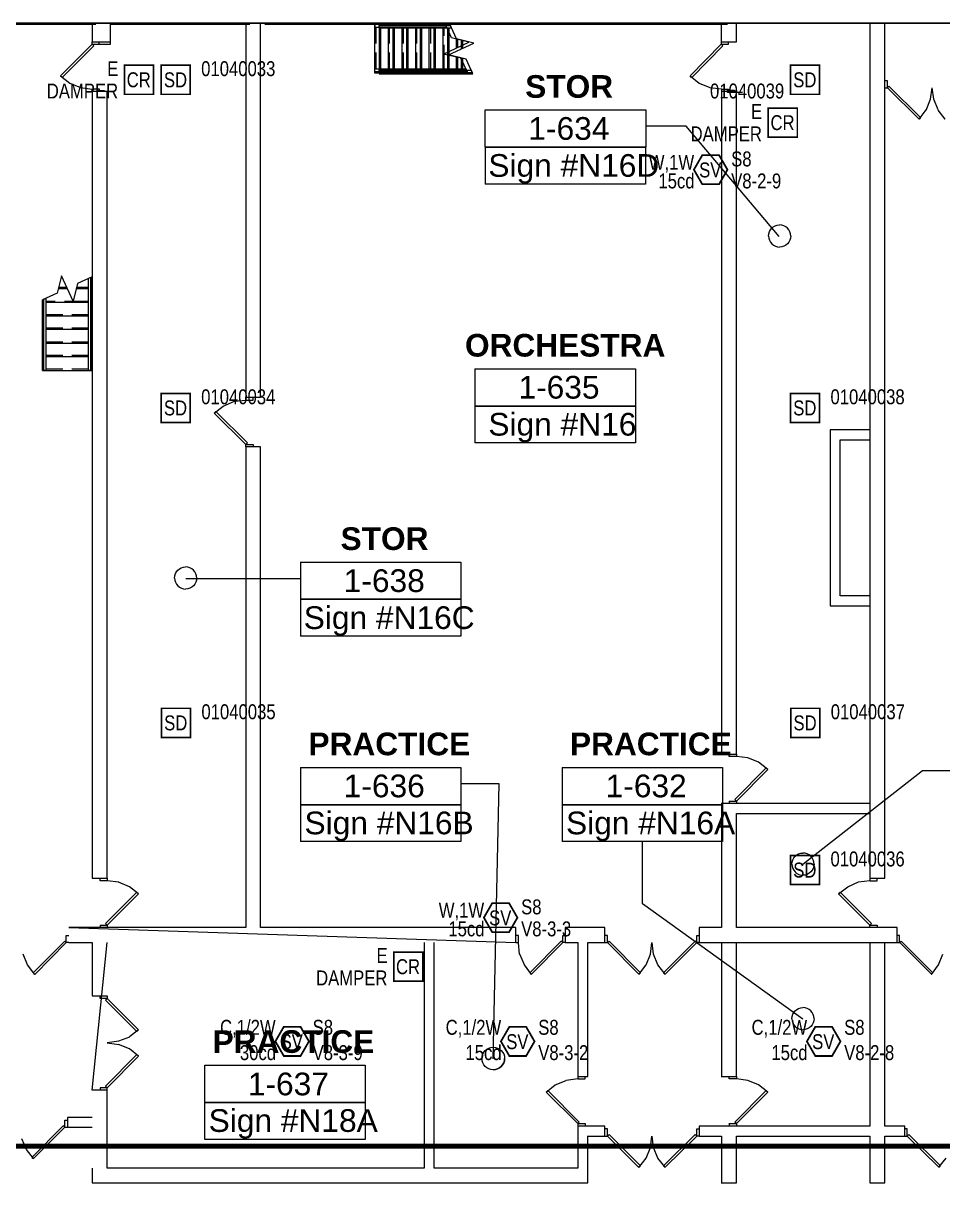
# Model space of a CAD drawing. Header units: inches. Extents: x 8199 to 15931, y 7617 to 15423.
# Drawn here: x 13339 to 14078, y 12361 to 13293 of the extents above; entities that cross this region are included whole.
import ezdxf
from ezdxf.enums import TextEntityAlignment as Align

# ---------------------------------------------------------------- set-up
doc = ezdxf.new("R2010")
doc.units = ezdxf.units.IN
doc.header["$LTSCALE"] = 0.25
doc.header["$MEASUREMENT"] = 0
for name, color, linetype in [('BACKGROUND', 8, 'Continuous'), ('RELAY MODULES', 1, 'Continuous'), ('SMOKE DETECTOR', 1, 'Continuous'), ('SPEAKER STROBE', 1, 'Continuous')]:
    doc.layers.add(name, color=color, linetype=linetype)
doc.styles.add('Arial', font='arial.ttf', dxfattribs={"width": 0.8})
doc.styles.add('PDF Arial', font='arial.ttf')
doc.styles.add('PDF Arial Bold', font='arialbd.ttf')

# ---------------------------------------------------------------- blocks, each defined once
blk = doc.blocks.new('GC-S7VM')
at = {"layer": 'SPEAKER STROBE', "const_width": 1.46}
blk.add_lwpolyline([(13.83, 0.21), (7.08, 11.9), (-6.42, 11.9), (-13.17, 0.21), (-6.42, -11.49), (7.08, -11.49)], close=True, dxfattribs=at)
at = {"layer": 'SPEAKER STROBE', "style": 'Arial', "width": 0.8}
blk.add_text('SV', height=12, dxfattribs=at).set_placement((0, 0), align=Align.MIDDLE)
for tag, p in [('C', (-12.95, 11.52)), ('CANDELA', (-12.62, -8.82)), ('1/2W', (-12.62, -29.16))]:
    blk.add_attdef(tag, text='', height=12, dxfattribs=at).set_placement(p, align=Align.MIDDLE_RIGHT)
for tag, p in [('Speaker_Circuit', (16.8, 11.52)), ('Visual_Circuit', (16.8, -8.82))]:
    blk.add_attdef(tag, text='', height=12, dxfattribs=at).set_placement(p, align=Align.MIDDLE_LEFT)
blk = doc.blocks.new('SIGA-PD')
at = {"layer": 'SMOKE DETECTOR', "const_width": 1.3}
blk.add_lwpolyline([(-11.5, -11.68), (-11.5, 11.7), (11.89, 11.7), (11.89, -11.68)], close=True, dxfattribs=at)
at = {"layer": 'SMOKE DETECTOR', "style": 'Arial', "width": 0.8}
blk.add_text('SD', height=12, dxfattribs=at).set_placement((0, 0), align=Align.MIDDLE)
for tag, p in [('ADDRESS', (20.64, 8.96)), ('ZONE', (20.64, -8.58))]:
    blk.add_attdef(tag, text='', height=12, dxfattribs=at).set_placement(p, align=Align.MIDDLE_LEFT)
blk.add_attdef('SUBSCRIPT', text='', height=12, dxfattribs=at).set_placement((-16.56, -9.02), align=Align.MIDDLE_RIGHT)
blk = doc.blocks.new('G4-S7VM')
at = {"layer": 'SPEAKER STROBE', "const_width": 1.46}
blk.add_lwpolyline([(13.83, 0.21), (7.08, 11.9), (-6.42, 11.9), (-13.17, 0.21), (-6.42, -11.49), (7.08, -11.49)], close=True, dxfattribs=at)
at = {"layer": 'SPEAKER STROBE', "style": 'Arial', "width": 0.8}
blk.add_text('SV', height=12, dxfattribs=at).set_placement((0, 0), align=Align.MIDDLE)
for tag, p in [('W', (-12.95, 11.52)), ('CANDELA', (-12.62, -8.82)), ('1/2W', (-12.62, -29.16))]:
    blk.add_attdef(tag, text='', height=12, dxfattribs=at).set_placement(p, align=Align.MIDDLE_RIGHT)
for tag, p in [('Speaker_Circuit', (16.8, 11.52)), ('Visual_Circuit', (16.8, -8.82))]:
    blk.add_attdef(tag, text='', height=12, dxfattribs=at).set_placement(p, align=Align.MIDDLE_LEFT)
blk = doc.blocks.new('SIGA-CR')
at = {"layer": 'RELAY MODULES', "const_width": 1.3}
blk.add_lwpolyline([(-11.5, -11.68), (-11.5, 11.7), (11.89, 11.7), (11.89, -11.68)], close=True, dxfattribs=at)
at = {"layer": 'RELAY MODULES', "style": 'Arial', "width": 0.8}
blk.add_text('CR', height=12, dxfattribs=at).set_placement((0, 0), align=Align.MIDDLE)
for tag, p in [('ADDRESS', (20.64, 8.96)), ('ZONE', (20.64, -8.58))]:
    blk.add_attdef(tag, text='', height=12, dxfattribs=at).set_placement(p, align=Align.MIDDLE_LEFT)
blk.add_attdef('SUBSCRIPT', text='', height=12, dxfattribs=at).set_placement((-16.56, -9.02), align=Align.MIDDLE_RIGHT)

msp = doc.modelspace()

# ---------------------------------------------------------------- linework, layer by layer
at = {"lineweight": 0, "const_width": 4}
msp.add_lwpolyline([(12922.58, 12390.61), (15929.47, 12390.61)], dxfattribs=at)
at = {"layer": 'BACKGROUND'}
for p, q in [((12900.88, 13292.61), (13396.88, 13292.61)), ((13408.88, 13292.61), (13520.88, 13292.61)), ((13408.88, 13276.43), (13408.88, 13292.61)), ((13532.88, 13292.61), (13904.88, 13292.61)), ((13624.88, 13292.61), (13624.88, 13291.61)), ((13624.88, 13291.61), (13682.02, 13291.61)), ((13624.88, 13289.61), (13624.88, 13291.61)), ((13624.88, 13289.61), (13624.88, 13255.61)), ((13624.88, 13289.61), (13682.95, 13289.61)), ((13625.88, 13289.61), (13625.88, 13255.61)), ((13635.88, 13289.61), (13635.88, 13255.61)), ((13636.88, 13289.61), (13636.88, 13255.61)), ((13646.88, 13289.61), (13646.88, 13255.61)), ((13647.88, 13289.61), (13647.88, 13255.61)), ((13657.88, 13289.61), (13657.88, 13255.61)), ((13658.88, 13289.61), (13658.88, 13255.61)), ((13668.88, 13289.61), (13668.88, 13255.61)), ((13669.88, 13289.61), (13669.88, 13255.61)), ((13679.88, 13289.61), (13679.88, 13255.61)), ((13680.88, 13289.61), (13680.88, 13267.95)), ((13687.07, 13280.77), (13681.55, 13292.61)), ((13682.95, 13289.61), (13682.02, 13291.61)), ((13680.68, 13267.86), (13701.07, 13277.37)), ((13701.07, 13277.37), (13687.07, 13280.77)), ((13690.88, 13279.85), (13690.88, 13272.61)), ((13691.88, 13279.6), (13691.88, 13273.08)), ((13694.68, 13264.46), (13680.68, 13267.86)), ((13680.88, 13267.81), (13680.88, 13255.61)), ((13690.88, 13265.38), (13690.88, 13255.61)), ((13691.88, 13265.14), (13691.88, 13255.61)), ((13700.2, 13252.61), (13694.68, 13264.46)), ((13624.88, 13255.61), (13698.8, 13255.61)), ((13624.88, 13253.61), (13624.88, 13255.61)), ((13624.88, 13253.61), (13624.88, 13252.61)), ((13624.88, 13253.61), (13699.74, 13253.61)), ((13624.88, 13252.61), (13700.2, 13252.61)), ((13699.74, 13253.61), (13698.8, 13255.61)), ((13904.88, 13239.61), (13910.63, 13239.61)), ((13904.88, 13237.61), (13904.88, 13239.61)), ((13916.88, 13237.61), (13904.88, 13237.61)), ((13910.63, 13239.61), (13910.63, 13237.61))]:
    msp.add_line(p, q, dxfattribs=at)
at = {"layer": 'BACKGROUND', "ltscale": 3.480038}
msp.add_lwpolyline([(12423.95, 13293.31), (15258.72, 13293.34), (12647.9, 13293.31)], dxfattribs=at)
at = {"layer": 'BACKGROUND'}
for points in [[(13394.02, 13293.31), (13394.02, 13278.34)], [(13517.64, 13293.31), (13517.64, 12992.57)], [(13529.43, 12992.57), (13529.43, 13293.31)], [(13683, 13281.52), (13677.56, 13293.31), (13621.18, 13293.31), (13621.18, 13291.41)], [(13899.94, 13293.31), (13899.94, 13278.34)], [(13912.02, 13278.34), (13912.02, 13293.31)], [(14019.43, 12606.14), (14031.53, 12606.14), (14031.53, 13293.34)], [(13621.15, 13291.39), (13621.15, 13255.4)], [(13621.17, 13290.14), (13678.87, 13290.14)], [(13678.85, 13290.15), (13678.23, 13292.37), (13621.21, 13292.37), (13621.21, 13290.15)], [(13622.16, 13290.14), (13622.16, 13277.08)], [(13632.01, 13290.14), (13632.01, 13256.39)], [(13632.96, 13290.14), (13632.96, 13277.08)], [(13643.18, 13290.14), (13643.18, 13256.39)], [(13644.13, 13290.14), (13644.13, 13277.08)], [(13654.02, 13290.14), (13654.02, 13256.39)], [(13654.96, 13290.14), (13654.96, 13277.08)], [(13664.85, 13290.14), (13664.85, 13256.39)], [(13666.09, 13290.14), (13666.09, 13277.08)], [(13675.98, 13290.14), (13675.98, 13256.39)], [(13676.93, 13290.14), (13676.93, 13283.13)], [(13368.54, 13250.95), (13394.03, 13276.43), (13408.84, 13276.43)], [(13395.33, 13275.18), (13369.85, 13249.71)], [(13394.03, 13276.46), (13394.03, 13278.35), (13408.88, 13278.35)], [(13394.03, 13276.43), (13395.3, 13275.16)], [(13399.79, 13276.46), (13399.79, 13278.35)], [(13676.63, 13268.5), (13697.02, 13278.04)], [(13676.93, 13275.81), (13676.93, 13268.78)], [(13696.99, 13278.02), (13683, 13281.52)], [(13686.83, 13280.59), (13686.83, 13273.26)], [(13687.77, 13280.27), (13687.77, 13273.9)], [(13874.78, 13250.95), (13899.93, 13276.43), (13905.69, 13276.43)], [(13901.24, 13275.18), (13876.09, 13249.71)], [(13899.93, 13276.43), (13901.21, 13275.16)], [(13899.96, 13276.46), (13899.96, 13278.35), (13912.05, 13278.35)], [(13905.67, 13276.46), (13905.67, 13278.35)], [(13622.11, 13269.73), (13622.11, 13256.35)], [(13632.95, 13269.73), (13632.95, 13256.35)], [(13644.11, 13269.73), (13644.11, 13256.35)], [(13654.95, 13269.73), (13654.95, 13256.35)], [(13666.08, 13269.73), (13666.08, 13256.35)], [(13690.66, 13265.29), (13676.62, 13268.49)], [(13676.95, 13268.49), (13676.95, 13256.38)], [(13686.83, 13266.25), (13686.83, 13256.37)], [(13687.77, 13265.94), (13687.77, 13256.38)], [(13696.02, 13253.49), (13690.61, 13265.27)], [(13695.76, 13254.46), (13694.78, 13256.39), (13621.2, 13256.39), (13621.2, 13254.46)], [(13369.82, 13249.67), (13368.52, 13250.93), (13376.17, 13245.21)], [(13621.17, 13255.4), (13621.17, 13253.48)], [(13621.18, 13254.47), (13695.75, 13254.47)], [(13621.18, 13253.48), (13696.03, 13253.48)], [(13876.02, 13249.67), (13874.75, 13250.93), (13882.07, 13245.21)], [(14031.56, 13241.41), (14033.46, 13241.41), (14033.46, 13247.13), (14031.56, 13247.13)], [(13376.2, 13245.22), (13384.79, 13241.71)], [(13384.77, 13241.69), (13394, 13240.42)], [(13406.14, 12606.13), (13406.14, 13238.52), (13394.03, 13238.52), (13394.03, 12606.13)], [(13394.05, 13238.53), (13394.05, 13240.44), (13399.77, 13240.44), (13399.77, 13238.53)], [(13882.11, 13245.2), (13890.7, 13241.69)], [(13890.72, 13241.72), (13899.95, 13240.45), (13899.95, 13238.53), (13899.95, 12705.84)], [(13899.91, 13240.4), (13905.66, 13240.4), (13905.66, 13238.51)], [(13899.93, 12705.85), (13912.04, 12705.85), (13912.04, 13238.53), (13899.93, 13238.53)], [(14058.9, 13216.2), (14033.43, 13241.37)], [(14033.44, 13241.4), (14034.7, 13242.66)], [(14034.72, 13242.67), (14060.2, 13217.49), (14058.93, 13216.22)], [(14068.17, 13232.18), (14069.44, 13241.4)], [(14070.69, 13232.15), (14069.42, 13241.38)], [(14064.63, 13223.53), (14068.14, 13232.15)], [(14074.22, 13223.56), (14070.71, 13232.16)], [(13710.08, 13193.62), (13710.08, 13223.57), (13839.11, 13223.57), (13839.11, 13193.62)], [(14058.92, 13216.24), (14064.66, 13223.56)], [(14078.66, 13217.47), (14079.93, 13216.2), (14074.21, 13223.54)], [(13871.59, 13210.5), (13839.1, 13210.5)], [(13946.47, 13121.95), (13871.62, 13210.49)], [(13839.08, 13193.58), (13710.04, 13193.58), (13839.08, 13193.58), (13839.08, 13163.96), (13710.04, 13163.96)], [(13710.08, 13193.6), (13710.08, 13163.99)], [(13378.74, 13069.99), (13369.5, 13090.37), (13365.97, 13076.37)], [(13394.04, 13014.26), (13394.04, 13089.43), (13382.27, 13084)], [(13391.17, 13014.21), (13391.17, 13088.14)], [(13393.11, 13014.25), (13393.11, 13088.81), (13391.2, 13088.18)], [(13366.96, 13080.19), (13374.28, 13080.19)], [(13367.24, 13081.13), (13373.61, 13081.13)], [(13382.26, 13084.03), (13378.78, 13070.01)], [(13381.29, 13080.19), (13391.18, 13080.19)], [(13381.61, 13081.13), (13391.15, 13081.13)], [(13365.99, 13076.35), (13354.21, 13070.93)], [(13354.21, 13014.22), (13354.21, 13070.95)], [(13355.17, 13014.25), (13355.17, 13071.26)], [(13357.11, 13014.28), (13357.11, 13072.25), (13355.18, 13071.3)], [(13357.09, 13070.01), (13364.43, 13070.01)], [(13371.74, 13070.01), (13378.77, 13070.01)], [(13379.09, 13070.01), (13391.18, 13070.01)], [(13357.08, 13069.03), (13391.16, 13069.03)], [(13357.07, 13059.16), (13370.47, 13059.16)], [(13357.11, 13058.22), (13391.19, 13058.22)], [(13377.8, 13059.16), (13391.16, 13059.16)], [(13357.05, 13048.31), (13370.42, 13048.31)], [(13357.08, 13047.37), (13391.17, 13047.37)], [(13377.78, 13048.31), (13391.15, 13048.31)], [(13357.07, 13036.21), (13391.17, 13036.21)], [(13357.1, 13037.19), (13370.48, 13037.19)], [(13377.82, 13037.19), (13391.2, 13037.19)], [(13357.07, 13026.34), (13370.46, 13026.34)], [(13357.09, 13025.41), (13391.19, 13025.41)], [(13377.78, 13026.34), (13391.17, 13026.34)], [(13354.22, 13014.24), (13356.13, 13014.24), (13392.11, 13014.24), (13394.03, 13014.24)], [(13357.07, 13014.24), (13355.16, 13014.24)], [(13357.12, 13015.54), (13370.48, 13015.54)], [(13377.79, 13015.54), (13391.19, 13015.54)], [(13393.09, 13014.24), (13391.17, 13014.24)], [(13701.78, 13015.49), (13701.78, 12985.55), (13701.78, 12955.93)], [(13701.79, 13015.52), (13830.83, 13015.52), (13830.83, 12985.58), (13701.79, 12985.58), (13830.83, 12985.58), (13830.83, 12955.97), (13701.79, 12955.97)], [(13492.17, 12979.83), (13499.51, 12985.58)], [(13499.48, 12985.56), (13508.38, 12989.37)], [(13508.41, 12989.38), (13517.66, 12990.35), (13523.38, 12990.35)], [(13517.67, 12990.37), (13517.67, 12992.59), (13529.45, 12992.59)], [(13523.39, 12990.37), (13523.39, 12992.59)], [(13492.14, 12979.81), (13517.63, 12954.63)], [(13518.91, 12955.92), (13493.45, 12981.11), (13492.17, 12979.83)], [(13987.55, 12966.44), (13987.55, 12958.48), (13987.55, 12824.98)], [(14019.43, 12966.46), (13987.57, 12966.46)], [(13995.49, 12832.94), (13995.49, 12958.45)], [(13995.54, 12958.5), (14019.43, 12958.5)], [(13517.62, 12954.65), (13518.9, 12955.92)], [(13529.44, 12566.31), (13529.44, 12952.76), (13517.63, 12952.76), (13517.63, 12566.31)], [(13517.67, 12952.75), (13517.67, 12954.68), (13523.38, 12954.68), (13523.38, 12952.75)], [(13561.59, 12860.01), (13690.62, 12860.01), (13690.62, 12830.41), (13561.59, 12830.41), (13690.62, 12830.41), (13690.62, 12800.45), (13561.59, 12800.45)], [(13561.63, 12860.05), (13561.63, 12830.43), (13561.63, 12800.47)], [(13469.24, 12847.01), (13561.63, 12847.01)], [(14019.43, 12833), (13995.54, 12833)], [(13987.52, 12824.96), (13995.49, 12824.96)], [(13995.54, 12825.04), (14019.43, 12825.04)], [(13912.04, 12705.85), (13912.04, 12703.92), (13906.29, 12703.92)], [(13906.33, 12703.96), (13906.33, 12705.85)], [(13921.29, 12702.65), (13912.07, 12703.93)], [(13929.91, 12699.19), (13921.29, 12702.69)], [(13937.23, 12693.43), (13929.92, 12699.17)], [(13561.59, 12695), (13690.62, 12695), (13690.62, 12665.05), (13561.59, 12665.05), (13690.62, 12665.05), (13690.62, 12635.44), (13561.59, 12635.44)], [(13561.63, 12695.04), (13561.63, 12665.07), (13561.63, 12635.45)], [(13771.86, 12694.99), (13900.88, 12694.99), (13900.88, 12665.06), (13771.86, 12665.06), (13900.88, 12665.06), (13900.88, 12635.42), (13771.86, 12635.42)], [(13771.89, 12695.03), (13771.89, 12665.08), (13771.89, 12635.44)], [(13910.76, 12669.21), (13935.93, 12694.67)], [(13935.95, 12694.71), (13937.23, 12693.43), (13912.05, 12667.96)], [(13965.58, 12617.32), (14061.81, 12692.51)], [(14061.78, 12692.49), (14086.32, 12692.49)], [(13716.41, 12460.84), (13721.2, 12681.93), (13690.63, 12681.93)], [(13912.04, 12667.93), (13910.77, 12669.2)], [(13899.95, 12666.04), (13899.95, 12566.31), (13882.11, 12566.31)], [(13906.29, 12667.93), (13912.04, 12667.93), (13912.04, 12666.04), (13899.93, 12666.04)], [(13906.33, 12667.96), (13906.33, 12666.04)], [(14019.43, 12666.05), (13912.06, 12666.05)], [(13912.04, 12566.32), (13912.04, 12658.07)], [(13912.06, 12658.08), (14019.43, 12658.08)], [(13836.54, 12585.41), (13836.54, 12635.1)], [(13394.03, 12606.15), (13406.15, 12606.15), (13406.15, 12603.92), (13400.42, 12603.92)], [(13400.39, 12603.89), (13400.39, 12606.11)], [(13415.39, 12602.95), (13406.16, 12603.92)], [(14019.43, 12606.13), (14019.43, 12603.91), (14010.21, 12602.95)], [(14019.4, 12603.92), (14025.15, 12603.92), (14025.15, 12606.14)], [(13404.86, 12569.51), (13430.04, 12594.65)], [(13430.01, 12594.65), (13431.28, 12593.38), (13406.1, 12568.2)], [(13423.96, 12599.12), (13415.35, 12602.93)], [(13431.28, 12593.38), (13423.96, 12599.1)], [(13995.49, 12594.64), (13994.2, 12593.35)], [(13994.26, 12593.37), (14001.57, 12599.13)], [(14019.42, 12568.23), (14020.68, 12569.49), (13995.52, 12594.66)], [(14001.57, 12599.15), (14010.19, 12602.96)], [(13965.58, 12492.73), (13836.55, 12585.42)], [(14019.43, 12566.34), (14019.43, 12568.23), (13994.28, 12593.43)], [(13394.05, 12566.31), (13375.25, 12566.31)], [(13400.42, 12568.24), (13406.15, 12568.24), (13406.15, 12566.31), (13394.03, 12566.31)], [(13400.39, 12568.2), (13400.39, 12566.31)], [(13406.15, 12568.24), (13404.89, 12569.5)], [(13517.64, 12566.33), (13406.14, 12566.33)], [(13734.6, 12554.2), (13734.6, 12566.31), (13529.45, 12566.31)], [(13774.43, 12566.32), (13774.43, 12554.23), (13772.51, 12554.23)], [(13792.57, 12554.2), (13806.26, 12554.2), (13806.26, 12566.31), (13774.42, 12566.31)], [(13882.08, 12566.29), (13882.08, 12554.2), (13880.16, 12554.2)], [(14041.4, 12554.22), (14041.4, 12566.3), (13912.07, 12566.3)], [(14019.4, 12568.2), (14025.15, 12568.2), (14025.15, 12566.31)], [(13347.84, 12528.72), (13373.02, 12554.23), (13373.02, 12559.95)], [(13373.03, 12559.96), (13375.25, 12559.96)], [(13734.61, 12554.21), (13736.84, 12554.21), (13736.84, 12559.93), (13734.61, 12559.93)], [(13747.35, 12528.73), (13772.51, 12554.21), (13772.51, 12559.93)], [(13772.51, 12559.95), (13774.43, 12559.95)], [(13806.28, 12554.19), (13808.5, 12554.19), (13808.5, 12559.91), (13806.28, 12559.91)], [(13854.73, 12528.73), (13880.21, 12554.21), (13880.21, 12559.97)], [(13880.16, 12559.92), (13882.08, 12559.92)], [(14041.42, 12554.23), (14043.32, 12554.23), (14043.32, 12559.96), (14041.42, 12559.96)], [(13372.03, 12555.46), (13346.56, 12529.98)], [(13373.02, 12554.23), (13372.06, 12555.48)], [(13375.25, 12554.23), (13373.03, 12554.23)], [(13375.25, 12554.22), (13394.05, 12554.22), (13394.05, 12511.54)], [(13661.02, 12554.23), (13661.02, 12372.92), (13406.14, 12372.92)], [(13668.96, 12372.91), (13668.96, 12554.19)], [(13737.77, 12544.95), (13736.82, 12554.17)], [(13771.21, 12555.45), (13746.06, 12529.98)], [(13772.51, 12554.21), (13771.23, 12555.49)], [(13774.43, 12554.2), (13784.61, 12554.2), (13784.61, 12446.51), (13784.61, 12444.62), (13775.07, 12443.34)], [(13784.66, 12446.55), (13792.61, 12446.55), (13792.61, 12554.21)], [(13808.51, 12554.21), (13809.8, 12555.5)], [(13833.68, 12528.73), (13808.51, 12554.2)], [(13809.75, 12555.45), (13834.93, 12529.98), (13833.67, 12528.69)], [(13842.91, 12544.94), (13844.17, 12554.18)], [(13845.47, 12544.97), (13844.21, 12554.22)], [(13878.91, 12555.49), (13853.44, 12529.98)], [(13880.21, 12554.21), (13878.95, 12555.48)], [(13899.93, 12446.52), (13912.04, 12446.52), (13912.04, 12554.2)], [(13899.95, 12554.21), (13899.95, 12446.53)], [(14019.43, 12554.22), (14019.43, 12406.72), (13912.06, 12406.72)], [(14031.53, 12406.7), (14031.53, 12554.23)], [(14043.3, 12554.19), (14044.57, 12555.45)], [(14068.82, 12528.75), (14043.34, 12554.22)], [(14044.58, 12555.48), (14070.07, 12529.99), (14068.79, 12528.72)], [(13342.12, 12536.37), (13338.6, 12544.99)], [(13741.61, 12536.37), (13737.8, 12544.96)], [(13839.44, 12536.38), (13842.93, 12544.98)], [(13848.95, 12536.36), (13845.46, 12544.96)], [(14074.49, 12536.35), (14078.01, 12544.96)], [(13346.55, 12529.98), (13347.83, 12528.7), (13342.1, 12536.37)], [(13746.05, 12529.99), (13747.33, 12528.71), (13741.59, 12536.36)], [(13833.64, 12528.69), (13839.4, 12536.35)], [(13853.45, 12530), (13854.71, 12528.74), (13848.98, 12536.38)], [(14068.81, 12528.71), (14074.53, 12536.38)], [(13394.03, 12511.51), (13406.15, 12511.51), (13406.15, 12509.28), (13400.42, 12509.28)], [(13400.39, 12509.28), (13400.39, 12511.51)], [(13404.86, 12508.02), (13430.04, 12482.84)], [(13406.15, 12509.28), (13404.89, 12508.02)], [(13430.01, 12482.82), (13431.28, 12484.09), (13406.1, 12509.27)], [(13431.28, 12484.09), (13423.96, 12478.37)], [(13415.39, 12474.9), (13406.16, 12473.63), (13415.39, 12472.33)], [(13423.96, 12478.35), (13415.35, 12474.88)], [(13404.86, 12438.88), (13430.04, 12464.35)], [(13430.01, 12464.35), (13431.28, 12463.05), (13406.1, 12437.57)], [(13423.96, 12468.8), (13415.35, 12472.3)], [(13431.28, 12463.05), (13423.96, 12468.8)], [(13484.51, 12455.78), (13484.51, 12425.82), (13484.51, 12395.87)], [(13484.54, 12455.76), (13613.56, 12455.76), (13613.56, 12425.83), (13484.54, 12425.83), (13613.56, 12425.83), (13613.56, 12395.87), (13484.54, 12395.87)], [(13784.64, 12444.63), (13790.37, 12444.63), (13790.37, 12446.55)], [(13912.04, 12446.52), (13912.04, 12444.62), (13906.29, 12444.62)], [(13906.33, 12444.62), (13906.33, 12446.55)], [(13406.15, 12372.93), (13406.15, 12435.71), (13394.03, 12435.71)], [(13400.39, 12437.58), (13400.39, 12435.69)], [(13406.15, 12435.71), (13406.15, 12437.61), (13400.42, 12437.61)], [(13406.15, 12437.61), (13404.89, 12438.87)], [(13759.12, 12434.08), (13766.44, 12439.83)], [(13766.45, 12439.81), (13775.06, 12443.33)], [(13921.29, 12443.35), (13912.07, 12444.59)], [(13929.91, 12439.84), (13921.29, 12443.34)], [(13937.23, 12434.13), (13929.92, 12439.83)], [(13759.11, 12434.08), (13784.61, 12408.94), (13784.61, 12406.7), (13784.61, 12372.94), (13668.98, 12372.94)], [(13760.41, 12435.37), (13759.13, 12434.1)], [(13784.64, 12408.95), (13785.6, 12409.91), (13760.42, 12435.41)], [(13910.76, 12409.89), (13935.93, 12435.35)], [(13935.95, 12435.37), (13937.23, 12434.13), (13912.05, 12408.94)], [(13346.86, 12380.56), (13372.03, 12405.74), (13372.03, 12411.46)], [(13374.27, 12413.69), (13374.27, 12405.72), (13372.05, 12405.72)], [(13372.05, 12411.47), (13374.27, 12411.47)], [(13394.05, 12413.73), (13374.29, 12413.73)], [(13784.64, 12408.94), (13790.37, 12408.94), (13790.37, 12406.73)], [(13906.29, 12408.92), (13912.04, 12408.92), (13912.04, 12406.7), (13899.93, 12406.7)], [(13906.33, 12408.95), (13906.33, 12406.7)], [(13912.04, 12408.92), (13910.77, 12409.87)], [(13370.79, 12407.01), (13345.62, 12381.55)], [(13372.03, 12405.74), (13370.74, 12406.99)], [(13374.29, 12405.75), (13394.05, 12405.75)], [(13394.07, 12361.18), (13792.61, 12361.18), (13792.61, 12372.95), (13792.61, 12398.77)], [(13792.61, 12406.72), (13784.66, 12406.72)], [(13792.57, 12398.71), (13806.26, 12398.71), (13806.26, 12406.68), (13792.57, 12406.68)], [(13806.28, 12398.72), (13808.5, 12398.72), (13808.5, 12404.47), (13806.28, 12404.47)], [(13808.51, 12398.73), (13809.8, 12400.02)], [(13833.68, 12373.56), (13808.51, 12398.73)], [(13809.75, 12399.99), (13834.93, 12374.81), (13833.67, 12373.55)], [(13842.91, 12389.48), (13844.17, 12398.73)], [(13845.47, 12389.48), (13844.21, 12398.73)], [(13878.91, 12400.02), (13853.44, 12374.83)], [(13854.73, 12373.59), (13880.21, 12398.75), (13880.21, 12404.5)], [(13880.21, 12398.75), (13878.95, 12400.01)], [(13882.08, 12406.68), (13882.08, 12398.72), (13880.16, 12398.72)], [(13880.16, 12404.44), (13882.08, 12404.44)], [(13899.95, 12406.69), (13882.11, 12406.69)], [(13882.11, 12398.73), (13899.95, 12398.73), (13899.95, 12361.14)], [(13899.93, 12361.14), (13912.04, 12361.14), (13912.04, 12398.73)], [(13912.06, 12398.76), (14019.43, 12398.76), (14019.43, 12361.15)], [(14019.43, 12361.14), (14031.53, 12361.14), (14031.53, 12398.75)], [(14031.49, 12398.7), (14047.42, 12398.7), (14047.42, 12406.67), (14031.49, 12406.67)], [(14047.45, 12398.74), (14049.35, 12398.74), (14049.35, 12404.47), (14047.45, 12404.47)], [(14074.84, 12373.58), (14049.34, 12398.74)], [(14049.38, 12398.74), (14050.64, 12400.01)], [(14050.67, 12400.01), (14076.14, 12374.88), (14074.87, 12373.57)], [(13341.13, 12387.9), (13337.62, 12396.49)], [(13839.44, 12380.89), (13842.93, 12389.49)], [(13848.95, 12380.88), (13845.46, 12389.49)], [(13345.61, 12381.54), (13346.9, 12380.59), (13341.17, 12387.93)], [(13833.64, 12373.54), (13839.4, 12380.88)], [(13853.45, 12374.84), (13854.71, 12373.58), (13848.98, 12380.9)], [(14074.88, 12373.59), (14080.61, 12380.92)], [(13394.05, 12372.94), (13394.05, 12361.15)]]:
    msp.add_lwpolyline(points, dxfattribs=at)
at = {"layer": 'BACKGROUND', "ltscale": 1.710012}
msp.add_lwpolyline([(14019.43, 13293.33), (14019.43, 12606.13)], dxfattribs=at)
at = {"layer": 'BACKGROUND', "ltscale": 1.333391}
msp.add_lwpolyline([(13375.25, 12566.31), (13734.6, 12554.2)], dxfattribs=at)
at = {"layer": 'BACKGROUND', "ltscale": 0.223437}
msp.add_lwpolyline([(13394.05, 12435.71), (13406.15, 12554.22)], dxfattribs=at)
at = {"layer": 'BACKGROUND', "ltscale": 0.561734}
msp.add_lwpolyline([(13882.11, 12554.21), (14041.4, 12554.22)], dxfattribs=at)
at = {"layer": 'BACKGROUND'}
msp.add_lwpolyline([(13716.44, 12451.92, 0.413646), (13725.67, 12461.16, -0.413646)], format="xyb", close=True, dxfattribs=at)
for centre, radius, start, end in [((13946.79, 13122.27), 8.93, 359.8722, 89.8925), ((13946.79, 13122.27), 8.93, 180.1075, 270.1278), ((13469.23, 12847.32), 8.9, 359.80085, 90.19915), ((13469.19, 12847.28), 8.89, 179.92483, 270.07517), ((13965.59, 12617.31), 8.92, 359.90435, 90.09565), ((13965.56, 12617.28), 8.88, 179.88951, 270.11049), ((13965.6, 12493.05), 8.91, 0.08976, 90.14651), ((13965.59, 12493.04), 8.91, 179.85349, 269.91024)]:
    msp.add_arc(centre, radius, start, end, dxfattribs=at)
for points in [[(13937.86, 13122.25), (13937.86, 13127.34), (13941.71, 13131.19), (13946.81, 13131.19)], [(13937.86, 13122.25), (13937.86, 13127.34), (13941.71, 13131.19), (13946.81, 13131.19)], [(13955.72, 13122.25), (13955.72, 13117.48), (13951.57, 13113.34), (13946.81, 13113.34)], [(13955.72, 13122.25), (13955.72, 13117.48), (13951.57, 13113.34), (13946.81, 13113.34)], [(13460.31, 12847.29), (13460.31, 12852.4), (13464.13, 12856.22), (13469.2, 12856.22)], [(13460.31, 12847.29), (13460.31, 12852.4), (13464.13, 12856.22), (13469.2, 12856.22)], [(13478.13, 12847.29), (13478.13, 12842.52), (13474.01, 12838.39), (13469.2, 12838.39)], [(13478.13, 12847.29), (13478.13, 12842.52), (13474.01, 12838.39), (13469.2, 12838.39)], [(13956.68, 12617.29), (13956.68, 12622.4), (13960.5, 12626.23), (13965.58, 12626.23)], [(13956.68, 12617.29), (13956.68, 12622.4), (13960.5, 12626.23), (13965.58, 12626.23)], [(13974.52, 12617.29), (13974.52, 12612.51), (13970.36, 12608.39), (13965.58, 12608.39)], [(13974.52, 12617.29), (13974.52, 12612.51), (13970.36, 12608.39), (13965.58, 12608.39)], [(13956.68, 12493.06), (13956.68, 12498.14), (13960.5, 12501.96), (13965.58, 12501.96)], [(13956.68, 12493.06), (13956.68, 12498.14), (13960.5, 12501.96), (13965.58, 12501.96)], [(13974.52, 12493.06), (13974.52, 12488.28), (13970.36, 12484.13), (13965.58, 12484.13)], [(13974.52, 12493.06), (13974.52, 12488.28), (13970.36, 12484.13), (13965.58, 12484.13)], [(13707.52, 12461.16), (13707.52, 12466.27), (13711.32, 12470.08), (13716.44, 12470.08)], [(13707.52, 12461.16), (13707.52, 12466.27), (13711.32, 12470.08), (13716.44, 12470.08)], [(13716.44, 12470.08), (13721.55, 12470.08), (13725.67, 12466.27), (13725.67, 12461.16)], [(13716.44, 12470.08), (13721.55, 12470.08), (13725.67, 12466.27), (13725.67, 12461.16)], [(13716.44, 12451.92), (13711.32, 12451.92), (13707.52, 12456.08), (13707.52, 12461.16)], [(13716.44, 12451.92), (13711.32, 12451.92), (13707.52, 12456.08), (13707.52, 12461.16)]]:
    msp.add_open_spline(points, degree=3, dxfattribs=at)

# ---------------------------------------------------------------- block references
at = {"layer": 'RELAY MODULES'}
ref = msp.add_blockref('SIGA-CR', (13431.5, 13247.84), dxfattribs=at)
ref.add_attrib('ADDRESS', 'E', dxfattribs={"height": 12, "style": 'Arial', "width": 0.8}).set_placement((13406.14, 13256.8), align=Align.MIDDLE_LEFT)
ref.add_attrib('SUBSCRIPT', 'DAMPER', dxfattribs={"height": 12, "style": 'Arial', "width": 0.8}).set_placement((13414.94, 13238.82), align=Align.MIDDLE_RIGHT)
ref = msp.add_blockref('SIGA-CR', (13949.16, 13213.39), dxfattribs=at)
ref.add_attrib('ADDRESS', 'E', dxfattribs={"height": 12, "style": 'Arial', "width": 0.8}).set_placement((13923.79, 13222.35), align=Align.MIDDLE_LEFT)
ref.add_attrib('SUBSCRIPT', 'DAMPER', dxfattribs={"height": 12, "style": 'Arial', "width": 0.8}).set_placement((13932.6, 13204.37), align=Align.MIDDLE_RIGHT)
ref = msp.add_blockref('SIGA-CR', (13648.03, 12534.87), dxfattribs=at)
ref.add_attrib('ADDRESS', 'E', dxfattribs={"height": 12, "style": 'Arial', "width": 0.8}).set_placement((13622.67, 12543.83), align=Align.MIDDLE_LEFT)
ref.add_attrib('SUBSCRIPT', 'DAMPER', dxfattribs={"height": 12, "style": 'Arial', "width": 0.8}).set_placement((13631.47, 12525.85), align=Align.MIDDLE_RIGHT)
at = {"layer": 'SMOKE DETECTOR'}
for p, values in [((13461.06, 13247.83), {'ADDRESS': '01040033'}), ((13967.06, 13247.83), {'SUBSCRIPT': '01040039'}), ((13461.06, 12984.04), {'ADDRESS': '01040034'}), ((13967.06, 12984.04), {'ADDRESS': '01040038'}), ((13461.26, 12730.86), {'ADDRESS': '01040035'}), ((13967.26, 12730.86), {'ADDRESS': '01040037'}), ((13967.06, 12612.53), {'ADDRESS': '01040036'})]:
    msp.add_blockref('SIGA-PD', p, dxfattribs=at).add_auto_attribs(values)
at = {"layer": 'SPEAKER STROBE'}
ref = msp.add_blockref('G4-S7VM', (13891.05, 13175.36), dxfattribs=at)
ref.add_attrib('W', 'W,1W', dxfattribs={"height": 12, "style": 'Arial', "width": 0.8}).set_placement((13878.1, 13181.5), align=Align.MIDDLE_RIGHT)
ref.add_attrib('Speaker_Circuit', 'S8', dxfattribs={"height": 12, "style": 'Arial', "width": 0.8}).set_placement((13907.85, 13184.22), align=Align.MIDDLE_LEFT)
ref.add_attrib('Visual_Circuit', 'V8-2-9', dxfattribs={"height": 12, "style": 'Arial', "width": 0.8}).set_placement((13907.85, 13166.53), align=Align.MIDDLE_LEFT)
ref.add_attrib('CANDELA', '15cd', dxfattribs={"height": 12, "style": 'Arial', "width": 0.8}).set_placement((13878.42, 13166.53), align=Align.MIDDLE_RIGHT)
ref = msp.add_blockref('G4-S7VM', (13722.17, 12574.1), dxfattribs=at)
ref.add_attrib('W', 'W,1W', dxfattribs={"height": 12, "style": 'Arial', "width": 0.8}).set_placement((13709.22, 12580.24), align=Align.MIDDLE_RIGHT)
ref.add_attrib('Speaker_Circuit', 'S8', dxfattribs={"height": 12, "style": 'Arial', "width": 0.8}).set_placement((13738.97, 12582.96), align=Align.MIDDLE_LEFT)
ref.add_attrib('Visual_Circuit', 'V8-3-3', dxfattribs={"height": 12, "style": 'Arial', "width": 0.8}).set_placement((13738.97, 12565.28), align=Align.MIDDLE_LEFT)
ref.add_attrib('CANDELA', '15cd', dxfattribs={"height": 12, "style": 'Arial', "width": 0.8}).set_placement((13709.54, 12565.28), align=Align.MIDDLE_RIGHT)
for p, values in [((13554.54, 12474.61), {'C': 'C,1/2W', 'Speaker_Circuit': 'S8', 'Visual_Circuit': 'V8-3-9', 'CANDELA': '30cd'}), ((13735.92, 12474.61), {'C': 'C,1/2W', 'Speaker_Circuit': 'S8', 'Visual_Circuit': 'V8-3-2', 'CANDELA': '15cd'}), ((13981.91, 12474.61), {'C': 'C,1/2W', 'Speaker_Circuit': 'S8', 'Visual_Circuit': 'V8-2-8', 'CANDELA': '15cd'})]:
    msp.add_blockref('GC-S7VM', p, dxfattribs=at).add_auto_attribs(values)

# ---------------------------------------------------------------- texts
at = {"layer": 'BACKGROUND', "attachment_point": 7}
for s, insert, char_height, style in [('STOR', (13742.24, 13233.1), 18.216, 'PDF Arial Bold'), ('1-634', (13744.79, 13199.33), 18.245, 'PDF Arial'), ('Sign #N16D', (13712.62, 13164.34), 18.245, 'PDF Arial'), ('ORCHESTRA', (13693.82, 13025.07), 18.216, 'PDF Arial Bold'), ('1-635', (13736.83, 12991.29), 18.245, 'PDF Arial'), ('Sign #N16', (13712.62, 12956.31), 18.245, 'PDF Arial'), ('STOR', (13593.78, 12869.6), 18.216, 'PDF Arial Bold'), ('1-638', (13596.33, 12835.83), 18.245, 'PDF Arial'), ('Sign #N16C', (13564.16, 12800.84), 18.245, 'PDF Arial'), ('PRACTICE', (13567.98, 12704.58), 18.216, 'PDF Arial Bold'), ('PRACTICE', (13778.24, 12704.58), 18.216, 'PDF Arial Bold'), ('1-636', (13596.33, 12670.8), 18.245, 'PDF Arial'), ('1-632', (13806.92, 12670.8), 18.245, 'PDF Arial'), ('Sign #N16B', (13564.79, 12635.81), 18.245, 'PDF Arial'), ('Sign #N16A', (13775.06, 12635.81), 18.245, 'PDF Arial'), ('PRACTICE', (13490.88, 12465.33), 18.216, 'PDF Arial Bold'), ('1-637', (13519.23, 12431.22), 18.245, 'PDF Arial'), ('Sign #N18A', (13487.7, 12396.56), 18.245, 'PDF Arial')]:
    msp.add_mtext(s, dxfattribs=dict(at, insert=insert, char_height=char_height, style=style))

doc.saveas('drawing.dxf')
